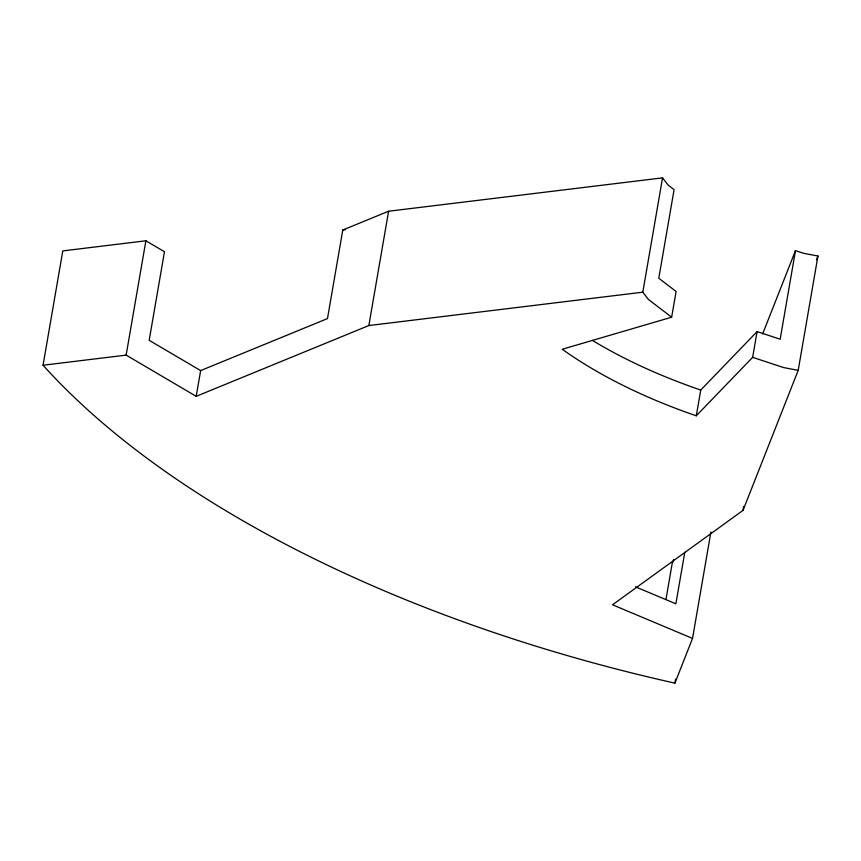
<?xml version="1.0" encoding="UTF-8"?>
<svg xmlns="http://www.w3.org/2000/svg" width="861" height="861" viewBox="0 0 861 861"><rect width="100%" height="100%" fill="white"/><g stroke="black" fill="none" stroke-linecap="round" stroke-linejoin="round"><path stroke-width="1.29" d="M43.05 365.236L62.799 250.906L145.886 240.789L164.483 251.724L149.179 340.31L200.645 370.585L327.481 318.592L342.786 230.005L388.602 211.225L662.55 177.861L668.168 185.126L674.088 189.657L658.783 278.232L676.1 291.47L671.655 317.203L562.255 349.254A366.937 178.453 9.8 0 0 696.291 415.788L752.643 357.337L757.088 331.593L780.174 339.223L795.478 250.637L803.399 253.252L817.95 256.029L798.201 370.359L743.011 510.379L612.526 604.788L692.535 638.421L674.906 683.139A902.21 438.776 9.8 0 1 43.05 365.236L126.136 355.109L196.2 396.329L368.852 325.544L642.801 292.18L648.419 299.456L671.655 317.203M126.136 355.109L145.886 240.789M196.2 396.329L200.645 370.585M368.852 325.544L388.602 211.225M642.801 292.18L662.55 177.861M696.291 415.788L700.746 390.055L757.088 331.593M666.037 599.052L672.204 563.352L673.668 559.65M684.786 552.245L675.874 603.819L635.386 586.793M674.906 683.139L675.584 679.2M692.535 638.421L710.917 531.99M743.011 510.379L743.689 506.429M762.642 333.928L795.478 250.637M816.476 259.785L817.95 256.029M342.786 230.005L345.444 229.683M798.201 370.359L783.65 367.582L752.643 357.337M700.746 390.055A366.937 178.453 9.8 0 1 592.303 340.343"/></g></svg>
